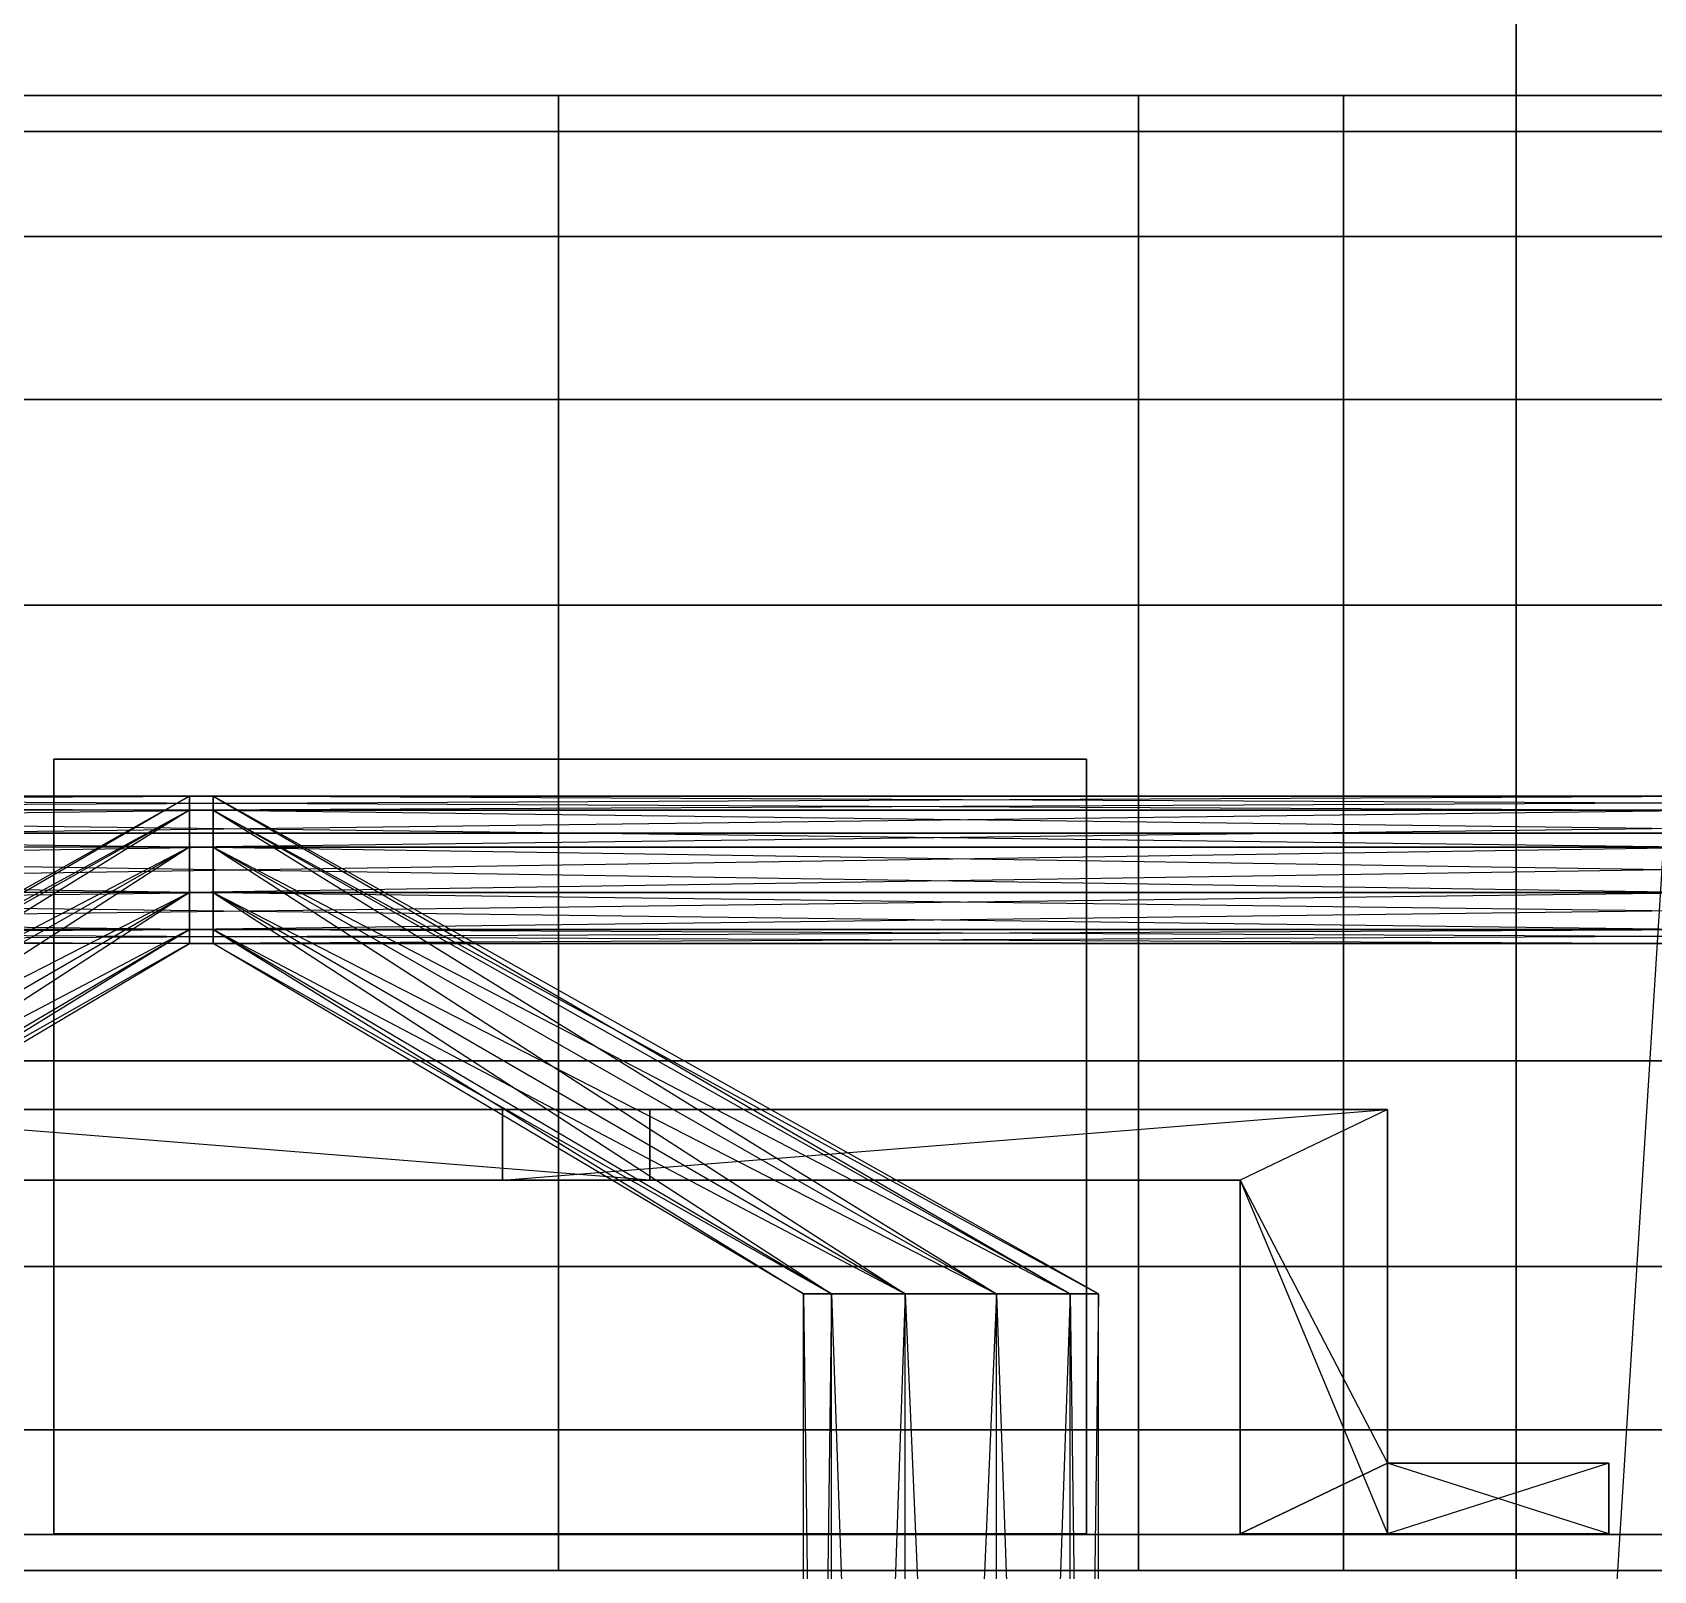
# Model space of a CAD drawing. Extents: x 0 to 4960, y -79 to 258.
# Drawn here: x 3891 to 3977.5, y 19.7 to 101.8 of the extents above; entities that cross this region are included whole.
import ezdxf

# ---------------------------------------------------------------- set-up
doc = ezdxf.new("R2010")
doc.units = 0
doc.layers.add('UB3D', color=1, linetype='CONTINUOUS')

msp = doc.modelspace()

# ---------------------------------------------------------------- linework, layer by layer
at = {"layer": 'UB3D', "color": 254}
for points in [[(3989.84252, -66.272953, -1530.15748), (3970.15748, -66.272953, -1530.15748), (3989.84252, 245.406811, -1530.15748)], [(3970.15748, -66.272953, -1530.15748), (3989.84252, 245.406811, -1530.15748), (3970.15748, 245.406811, -1530.15748)], [(3970.15748, -66.272953, -1549.84252), (3989.84252, -66.272953, -1549.84252), (3970.15748, 245.406811, -1549.84252)], [(3989.84252, -66.272953, -1549.84252), (3970.15748, 245.406811, -1549.84252), (3989.84252, 245.406811, -1549.84252)], [(3970.15748, -66.272953, -1530.15748), (3970.15748, -66.272953, -1549.84252), (3970.15748, 245.406811, -1530.15748)], [(3970.15748, -66.272953, -1549.84252), (3970.15748, 245.406811, -1530.15748), (3970.15748, 245.406811, -1549.84252)], [(3900.629921, 60.275591, -3564.629921), (3743.149606, 60.275591, -3564.629921), (3900.629921, 61.027598, -3560)], [(3743.149606, 60.275591, -3564.629921), (3900.629921, 61.027598, -3560), (3743.149606, 61.027598, -3560)], [(3900.629921, 61.027598, -3560), (3743.149606, 61.027598, -3560), (3900.629921, 60.275591, -3555.370079)], [(3743.149606, 61.027598, -3560), (3900.629921, 60.275591, -3555.370079), (3743.149606, 60.275591, -3555.370079)], [(3980.629921, 60.275591, -1864.629921), (3823.149606, 60.275591, -1864.629921), (3980.629921, 61.027598, -1860)], [(3823.149606, 60.275591, -1864.629921), (3980.629921, 61.027598, -1860), (3823.149606, 61.027598, -1860)], [(3980.629921, 61.027598, -1860), (3823.149606, 61.027598, -1860), (3980.629921, 60.275591, -1855.370079)], [(3823.149606, 61.027598, -1860), (3980.629921, 60.275591, -1855.370079), (3823.149606, 60.275591, -1855.370079)], [(3899.370079, 60.275591, -3315.370079), (3852.125984, 34.452008, -3320), (3899.370079, 61.027598, -3320)], [(3852.125984, 34.452008, -3320), (3899.370079, 61.027598, -3320), (3853.629921, 34.452008, -3324.629921)], [(3899.370079, 61.027598, -3320), (3853.629921, 34.452008, -3324.629921), (3899.370079, 60.275591, -3324.629921)], [(3899.370079, 60.275591, -3315.370079), (4056.850394, 60.275591, -3315.370079), (3899.370079, 61.027598, -3320)], [(4056.850394, 60.275591, -3315.370079), (3899.370079, 61.027598, -3320), (4056.850394, 61.027598, -3320)], [(3899.370079, 61.027598, -3320), (4056.850394, 61.027598, -3320), (3899.370079, 60.275591, -3324.629921)], [(4056.850394, 61.027598, -3320), (3899.370079, 60.275591, -3324.629921), (4056.850394, 60.275591, -3324.629921)], [(3900.629921, 60.275591, -3564.629921), (3947.874016, 34.452008, -3560), (3900.629921, 61.027598, -3560)], [(3947.874016, 34.452008, -3560), (3900.629921, 61.027598, -3560), (3946.370079, 34.452008, -3555.370079)], [(3900.629921, 61.027598, -3560), (3946.370079, 34.452008, -3555.370079), (3900.629921, 60.275591, -3555.370079)], [(3900.629921, 58.307047, -3567.488189), (3743.149606, 58.307047, -3567.488189), (3900.629921, 60.275591, -3564.629921)], [(3743.149606, 58.307047, -3567.488189), (3900.629921, 60.275591, -3564.629921), (3743.149606, 60.275591, -3564.629921)], [(3900.629921, 60.275591, -3555.370079), (3743.149606, 60.275591, -3555.370079), (3900.629921, 58.307047, -3552.511811)], [(3743.149606, 60.275591, -3555.370079), (3900.629921, 58.307047, -3552.511811), (3743.149606, 58.307047, -3552.511811)], [(3980.629921, 58.307047, -1867.488189), (3823.149606, 58.307047, -1867.488189), (3980.629921, 60.275591, -1864.629921)], [(3823.149606, 58.307047, -1867.488189), (3980.629921, 60.275591, -1864.629921), (3823.149606, 60.275591, -1864.629921)], [(3980.629921, 60.275591, -1855.370079), (3823.149606, 60.275591, -1855.370079), (3980.629921, 58.307047, -1852.511811)], [(3823.149606, 60.275591, -1855.370079), (3980.629921, 58.307047, -1852.511811), (3823.149606, 58.307047, -1852.511811)], [(3853.629921, 34.452008, -3315.370079), (3899.370079, 60.275591, -3315.370079), (3852.125984, 34.452008, -3320)], [(3899.370079, 58.307047, -3312.511811), (3853.629921, 34.452008, -3315.370079), (3899.370079, 60.275591, -3315.370079)], [(3853.629921, 34.452008, -3324.629921), (3899.370079, 60.275591, -3324.629921), (3857.566929, 34.452008, -3327.488189)], [(3899.370079, 60.275591, -3324.629921), (3857.566929, 34.452008, -3327.488189), (3899.370079, 58.307047, -3327.488189)], [(3899.370079, 58.307047, -3312.511811), (4056.850394, 58.307047, -3312.511811), (3899.370079, 60.275591, -3315.370079)], [(4056.850394, 58.307047, -3312.511811), (3899.370079, 60.275591, -3315.370079), (4056.850394, 60.275591, -3315.370079)], [(3899.370079, 60.275591, -3324.629921), (4056.850394, 60.275591, -3324.629921), (3899.370079, 58.307047, -3327.488189)], [(4056.850394, 60.275591, -3324.629921), (3899.370079, 58.307047, -3327.488189), (4056.850394, 58.307047, -3327.488189)], [(3900.629921, 58.307047, -3567.488189), (3946.370079, 34.452008, -3564.629921), (3900.629921, 60.275591, -3564.629921)], [(3946.370079, 34.452008, -3564.629921), (3900.629921, 60.275591, -3564.629921), (3947.874016, 34.452008, -3560)], [(3946.370079, 34.452008, -3555.370079), (3900.629921, 60.275591, -3555.370079), (3942.433071, 34.452008, -3552.511811)], [(3900.629921, 60.275591, -3555.370079), (3942.433071, 34.452008, -3552.511811), (3900.629921, 58.307047, -3552.511811)], [(3900.629921, 55.873898, -3567.488189), (3743.149606, 55.873898, -3567.488189), (3900.629921, 58.307047, -3567.488189)], [(3743.149606, 55.873898, -3567.488189), (3900.629921, 58.307047, -3567.488189), (3743.149606, 58.307047, -3567.488189)], [(3900.629921, 58.307047, -3552.511811), (3743.149606, 58.307047, -3552.511811), (3900.629921, 55.873898, -3552.511811)], [(3743.149606, 58.307047, -3552.511811), (3900.629921, 55.873898, -3552.511811), (3743.149606, 55.873898, -3552.511811)], [(3980.629921, 55.873898, -1867.488189), (3823.149606, 55.873898, -1867.488189), (3980.629921, 58.307047, -1867.488189)], [(3823.149606, 55.873898, -1867.488189), (3980.629921, 58.307047, -1867.488189), (3823.149606, 58.307047, -1867.488189)], [(3980.629921, 58.307047, -1852.511811), (3823.149606, 58.307047, -1852.511811), (3980.629921, 55.873898, -1852.511811)], [(3823.149606, 58.307047, -1852.511811), (3980.629921, 55.873898, -1852.511811), (3823.149606, 55.873898, -1852.511811)], [(3857.566929, 34.452008, -3312.511811), (3899.370079, 58.307047, -3312.511811), (3853.629921, 34.452008, -3315.370079)], [(3899.370079, 55.873898, -3312.511811), (3857.566929, 34.452008, -3312.511811), (3899.370079, 58.307047, -3312.511811)], [(3857.566929, 34.452008, -3327.488189), (3899.370079, 58.307047, -3327.488189), (3862.433071, 34.452008, -3327.488189)], [(3899.370079, 58.307047, -3327.488189), (3862.433071, 34.452008, -3327.488189), (3899.370079, 55.873898, -3327.488189)], [(3899.370079, 55.873898, -3312.511811), (4056.850394, 55.873898, -3312.511811), (3899.370079, 58.307047, -3312.511811)], [(4056.850394, 55.873898, -3312.511811), (3899.370079, 58.307047, -3312.511811), (4056.850394, 58.307047, -3312.511811)], [(3899.370079, 58.307047, -3327.488189), (4056.850394, 58.307047, -3327.488189), (3899.370079, 55.873898, -3327.488189)], [(4056.850394, 58.307047, -3327.488189), (3899.370079, 55.873898, -3327.488189), (4056.850394, 55.873898, -3327.488189)], [(3900.629921, 55.873898, -3567.488189), (3942.433071, 34.452008, -3567.488189), (3900.629921, 58.307047, -3567.488189)], [(3942.433071, 34.452008, -3567.488189), (3900.629921, 58.307047, -3567.488189), (3946.370079, 34.452008, -3564.629921)], [(3942.433071, 34.452008, -3552.511811), (3900.629921, 58.307047, -3552.511811), (3937.566929, 34.452008, -3552.511811)], [(3900.629921, 58.307047, -3552.511811), (3937.566929, 34.452008, -3552.511811), (3900.629921, 55.873898, -3552.511811)], [(3900.629921, 53.905315, -3564.629921), (3743.149606, 53.905315, -3564.629921), (3900.629921, 55.873898, -3567.488189)], [(3743.149606, 53.905315, -3564.629921), (3900.629921, 55.873898, -3567.488189), (3743.149606, 55.873898, -3567.488189)], [(3900.629921, 55.873898, -3552.511811), (3743.149606, 55.873898, -3552.511811), (3900.629921, 53.905315, -3555.370079)], [(3743.149606, 55.873898, -3552.511811), (3900.629921, 53.905315, -3555.370079), (3743.149606, 53.905315, -3555.370079)], [(3980.629921, 53.905315, -1864.629921), (3823.149606, 53.905315, -1864.629921), (3980.629921, 55.873898, -1867.488189)], [(3823.149606, 53.905315, -1864.629921), (3980.629921, 55.873898, -1867.488189), (3823.149606, 55.873898, -1867.488189)], [(3980.629921, 55.873898, -1852.511811), (3823.149606, 55.873898, -1852.511811), (3980.629921, 53.905315, -1855.370079)], [(3823.149606, 55.873898, -1852.511811), (3980.629921, 53.905315, -1855.370079), (3823.149606, 53.905315, -1855.370079)], [(3862.433071, 34.452008, -3312.511811), (3899.370079, 55.873898, -3312.511811), (3857.566929, 34.452008, -3312.511811)], [(3899.370079, 53.905315, -3315.370079), (3862.433071, 34.452008, -3312.511811), (3899.370079, 55.873898, -3312.511811)], [(3862.433071, 34.452008, -3327.488189), (3899.370079, 55.873898, -3327.488189), (3866.370079, 34.452008, -3324.629921)], [(3899.370079, 55.873898, -3327.488189), (3866.370079, 34.452008, -3324.629921), (3899.370079, 53.905315, -3324.629921)], [(3899.370079, 53.905315, -3315.370079), (4056.850394, 53.905315, -3315.370079), (3899.370079, 55.873898, -3312.511811)], [(4056.850394, 53.905315, -3315.370079), (3899.370079, 55.873898, -3312.511811), (4056.850394, 55.873898, -3312.511811)], [(3899.370079, 55.873898, -3327.488189), (4056.850394, 55.873898, -3327.488189), (3899.370079, 53.905315, -3324.629921)], [(4056.850394, 55.873898, -3327.488189), (3899.370079, 53.905315, -3324.629921), (4056.850394, 53.905315, -3324.629921)], [(3900.629921, 53.905315, -3564.629921), (3937.566929, 34.452008, -3567.488189), (3900.629921, 55.873898, -3567.488189)], [(3937.566929, 34.452008, -3567.488189), (3900.629921, 55.873898, -3567.488189), (3942.433071, 34.452008, -3567.488189)], [(3937.566929, 34.452008, -3552.511811), (3900.629921, 55.873898, -3552.511811), (3933.629921, 34.452008, -3555.370079)], [(3900.629921, 55.873898, -3552.511811), (3933.629921, 34.452008, -3555.370079), (3900.629921, 53.905315, -3555.370079)], [(3900.629921, 53.153346, -3560), (3743.149606, 53.153346, -3560), (3900.629921, 53.905315, -3564.629921)], [(3743.149606, 53.153346, -3560), (3900.629921, 53.905315, -3564.629921), (3743.149606, 53.905315, -3564.629921)], [(3900.629921, 53.905315, -3555.370079), (3743.149606, 53.905315, -3555.370079), (3900.629921, 53.153346, -3560)], [(3743.149606, 53.905315, -3555.370079), (3900.629921, 53.153346, -3560), (3743.149606, 53.153346, -3560)], [(3980.629921, 53.153346, -1860), (3823.149606, 53.153346, -1860), (3980.629921, 53.905315, -1864.629921)], [(3823.149606, 53.153346, -1860), (3980.629921, 53.905315, -1864.629921), (3823.149606, 53.905315, -1864.629921)], [(3980.629921, 53.905315, -1855.370079), (3823.149606, 53.905315, -1855.370079), (3980.629921, 53.153346, -1860)], [(3823.149606, 53.905315, -1855.370079), (3980.629921, 53.153346, -1860), (3823.149606, 53.153346, -1860)], [(3866.370079, 34.452008, -3320), (3899.370079, 53.905315, -3315.370079), (3862.433071, 34.452008, -3312.511811)], [(3899.370079, 53.153346, -3320), (3866.370079, 34.452008, -3320), (3899.370079, 53.905315, -3315.370079)], [(3866.370079, 34.452008, -3324.629921), (3899.370079, 53.905315, -3324.629921), (3867.874016, 34.452008, -3320)], [(3899.370079, 53.905315, -3324.629921), (3867.874016, 34.452008, -3320), (3899.370079, 53.153346, -3320)], [(3899.370079, 53.153346, -3320), (4056.850394, 53.153346, -3320), (3899.370079, 53.905315, -3315.370079)], [(4056.850394, 53.153346, -3320), (3899.370079, 53.905315, -3315.370079), (4056.850394, 53.905315, -3315.370079)], [(3899.370079, 53.905315, -3324.629921), (4056.850394, 53.905315, -3324.629921), (3899.370079, 53.153346, -3320)], [(4056.850394, 53.905315, -3324.629921), (3899.370079, 53.153346, -3320), (4056.850394, 53.153346, -3320)], [(3900.629921, 53.153346, -3560), (3933.629921, 34.452008, -3560), (3900.629921, 53.905315, -3564.629921)], [(3933.629921, 34.452008, -3560), (3900.629921, 53.905315, -3564.629921), (3937.566929, 34.452008, -3567.488189)], [(3933.629921, 34.452008, -3555.370079), (3900.629921, 53.905315, -3555.370079), (3932.125984, 34.452008, -3560)], [(3900.629921, 53.905315, -3555.370079), (3932.125984, 34.452008, -3560), (3900.629921, 53.153346, -3560)], [(3867.874016, 34.452008, -3320), (3899.370079, 53.153346, -3320), (3866.370079, 34.452008, -3320)], [(3932.125984, 34.452008, -3560), (3900.629921, 53.153346, -3560), (3933.629921, 34.452008, -3560)], [(3923.937008, 44.291339, -2693.700827), (3923.937008, 44.291339, -2711.496024), (3876.692913, 44.291339, -2693.700827)], [(3923.937008, 44.291339, -2711.496024), (3876.692913, 44.291339, -2693.700827), (3876.692913, 44.291339, -2711.496024)], [(3876.692913, 44.291339, -2693.700827), (3884.566929, 40.518346, -2693.700827), (3923.937008, 40.518346, -2693.700827)], [(3884.566929, 40.518346, -2693.700827), (3923.937008, 40.518346, -2693.700827), (3876.692913, 44.291339, -2693.700827)], [(3923.937008, 40.518346, -2693.700827), (3876.692913, 44.291339, -2693.700827), (3923.937008, 44.291339, -2693.700827)], [(3876.692913, 44.291339, -2693.700827), (3923.937008, 44.291339, -2693.700827), (3923.937008, 40.518346, -2693.700827)], [(3876.692913, 44.291339, -2711.496024), (3884.566929, 40.518346, -2711.496024), (3923.937008, 40.518346, -2711.496024)], [(3884.566929, 40.518346, -2711.496024), (3923.937008, 40.518346, -2711.496024), (3876.692913, 44.291339, -2711.496024)], [(3923.937008, 40.518346, -2711.496024), (3876.692913, 44.291339, -2711.496024), (3923.937008, 44.291339, -2711.496024)], [(3876.692913, 44.291339, -2711.496024), (3923.937008, 44.291339, -2711.496024), (3923.937008, 40.518346, -2711.496024)], [(3923.937008, 44.291339, -2768.503976), (3923.937008, 44.291339, -2786.299173), (3876.692913, 44.291339, -2768.503976)], [(3923.937008, 44.291339, -2786.299173), (3876.692913, 44.291339, -2768.503976), (3876.692913, 44.291339, -2786.299173)], [(3876.692913, 44.291339, -2768.503976), (3884.566929, 40.518346, -2768.503976), (3923.937008, 40.518346, -2768.503976)], [(3884.566929, 40.518346, -2768.503976), (3923.937008, 40.518346, -2768.503976), (3876.692913, 44.291339, -2768.503976)], [(3923.937008, 40.518346, -2768.503976), (3876.692913, 44.291339, -2768.503976), (3923.937008, 44.291339, -2768.503976)], [(3876.692913, 44.291339, -2768.503976), (3923.937008, 44.291339, -2768.503976), (3923.937008, 40.518346, -2768.503976)], [(3876.692913, 44.291339, -2786.299173), (3884.566929, 40.518346, -2786.299173), (3923.937008, 40.518346, -2786.299173)], [(3884.566929, 40.518346, -2786.299173), (3923.937008, 40.518346, -2786.299173), (3876.692913, 44.291339, -2786.299173)], [(3923.937008, 40.518346, -2786.299173), (3876.692913, 44.291339, -2786.299173), (3923.937008, 44.291339, -2786.299173)], [(3876.692913, 44.291339, -2786.299173), (3923.937008, 44.291339, -2786.299173), (3923.937008, 40.518346, -2786.299173)], [(3923.937008, 44.291339, -933.700827), (3923.937008, 44.291339, -951.496024), (3876.692913, 44.291339, -933.700827)], [(3923.937008, 44.291339, -951.496024), (3876.692913, 44.291339, -933.700827), (3876.692913, 44.291339, -951.496024)], [(3876.692913, 44.291339, -933.700827), (3884.566929, 40.518346, -933.700827), (3923.937008, 40.518346, -933.700827)], [(3884.566929, 40.518346, -933.700827), (3923.937008, 40.518346, -933.700827), (3876.692913, 44.291339, -933.700827)], [(3923.937008, 40.518346, -933.700827), (3876.692913, 44.291339, -933.700827), (3923.937008, 44.291339, -933.700827)], [(3876.692913, 44.291339, -933.700827), (3923.937008, 44.291339, -933.700827), (3923.937008, 40.518346, -933.700827)], [(3876.692913, 44.291339, -951.496024), (3884.566929, 40.518346, -951.496024), (3923.937008, 40.518346, -951.496024)], [(3884.566929, 40.518346, -951.496024), (3923.937008, 40.518346, -951.496024), (3876.692913, 44.291339, -951.496024)], [(3923.937008, 40.518346, -951.496024), (3876.692913, 44.291339, -951.496024), (3923.937008, 44.291339, -951.496024)], [(3876.692913, 44.291339, -951.496024), (3923.937008, 44.291339, -951.496024), (3923.937008, 40.518346, -951.496024)], [(3923.937008, 44.291339, -1008.503976), (3923.937008, 44.291339, -1026.299173), (3876.692913, 44.291339, -1008.503976)], [(3923.937008, 44.291339, -1026.299173), (3876.692913, 44.291339, -1008.503976), (3876.692913, 44.291339, -1026.299173)], [(3876.692913, 44.291339, -1008.503976), (3884.566929, 40.518346, -1008.503976), (3923.937008, 40.518346, -1008.503976)], [(3884.566929, 40.518346, -1008.503976), (3923.937008, 40.518346, -1008.503976), (3876.692913, 44.291339, -1008.503976)], [(3923.937008, 40.518346, -1008.503976), (3876.692913, 44.291339, -1008.503976), (3923.937008, 44.291339, -1008.503976)], [(3876.692913, 44.291339, -1008.503976), (3923.937008, 44.291339, -1008.503976), (3923.937008, 40.518346, -1008.503976)], [(3876.692913, 44.291339, -1026.299173), (3884.566929, 40.518346, -1026.299173), (3923.937008, 40.518346, -1026.299173)], [(3884.566929, 40.518346, -1026.299173), (3923.937008, 40.518346, -1026.299173), (3876.692913, 44.291339, -1026.299173)], [(3923.937008, 40.518346, -1026.299173), (3876.692913, 44.291339, -1026.299173), (3923.937008, 44.291339, -1026.299173)], [(3876.692913, 44.291339, -1026.299173), (3923.937008, 44.291339, -1026.299173), (3923.937008, 40.518346, -1026.299173)], [(3916.062992, 40.518346, -2748.897598), (3916.062992, 40.518346, -2731.102402), (3916.062992, 44.291339, -2748.897598)], [(3916.062992, 40.518346, -2731.102402), (3916.062992, 44.291339, -2748.897598), (3916.062992, 44.291339, -2731.102402)], [(3916.062992, 44.291339, -2748.897598), (3916.062992, 44.291339, -2731.102402), (3963.307087, 44.291339, -2748.897598)], [(3916.062992, 44.291339, -2731.102402), (3963.307087, 44.291339, -2748.897598), (3963.307087, 44.291339, -2731.102402)], [(3963.307087, 44.291339, -2748.897598), (3955.433071, 40.518346, -2748.897598), (3916.062992, 40.518346, -2748.897598)], [(3955.433071, 40.518346, -2748.897598), (3916.062992, 40.518346, -2748.897598), (3963.307087, 44.291339, -2748.897598)], [(3916.062992, 40.518346, -2748.897598), (3963.307087, 44.291339, -2748.897598), (3916.062992, 44.291339, -2748.897598)], [(3963.307087, 44.291339, -2748.897598), (3916.062992, 44.291339, -2748.897598), (3916.062992, 40.518346, -2748.897598)], [(3963.307087, 44.291339, -2731.102402), (3955.433071, 40.518346, -2731.102402), (3916.062992, 40.518346, -2731.102402)], [(3955.433071, 40.518346, -2731.102402), (3916.062992, 40.518346, -2731.102402), (3963.307087, 44.291339, -2731.102402)], [(3916.062992, 40.518346, -2731.102402), (3963.307087, 44.291339, -2731.102402), (3916.062992, 44.291339, -2731.102402)], [(3963.307087, 44.291339, -2731.102402), (3916.062992, 44.291339, -2731.102402), (3916.062992, 40.518346, -2731.102402)], [(3916.062992, 40.518346, -988.897598), (3916.062992, 40.518346, -971.102402), (3916.062992, 44.291339, -988.897598)], [(3916.062992, 40.518346, -971.102402), (3916.062992, 44.291339, -988.897598), (3916.062992, 44.291339, -971.102402)], [(3916.062992, 44.291339, -988.897598), (3916.062992, 44.291339, -971.102402), (3963.307087, 44.291339, -988.897598)], [(3916.062992, 44.291339, -971.102402), (3963.307087, 44.291339, -988.897598), (3963.307087, 44.291339, -971.102402)], [(3963.307087, 44.291339, -988.897598), (3955.433071, 40.518346, -988.897598), (3916.062992, 40.518346, -988.897598)], [(3955.433071, 40.518346, -988.897598), (3916.062992, 40.518346, -988.897598), (3963.307087, 44.291339, -988.897598)], [(3916.062992, 40.518346, -988.897598), (3963.307087, 44.291339, -988.897598), (3916.062992, 44.291339, -988.897598)], [(3963.307087, 44.291339, -988.897598), (3916.062992, 44.291339, -988.897598), (3916.062992, 40.518346, -988.897598)], [(3963.307087, 44.291339, -971.102402), (3955.433071, 40.518346, -971.102402), (3916.062992, 40.518346, -971.102402)], [(3955.433071, 40.518346, -971.102402), (3916.062992, 40.518346, -971.102402), (3963.307087, 44.291339, -971.102402)], [(3916.062992, 40.518346, -971.102402), (3963.307087, 44.291339, -971.102402), (3916.062992, 44.291339, -971.102402)], [(3963.307087, 44.291339, -971.102402), (3916.062992, 44.291339, -971.102402), (3916.062992, 40.518346, -971.102402)], [(3923.937008, 40.518346, -2693.700827), (3923.937008, 40.518346, -2711.496024), (3923.937008, 44.291339, -2693.700827)], [(3923.937008, 40.518346, -2711.496024), (3923.937008, 44.291339, -2693.700827), (3923.937008, 44.291339, -2711.496024)], [(3923.937008, 40.518346, -2768.503976), (3923.937008, 40.518346, -2786.299173), (3923.937008, 44.291339, -2768.503976)], [(3923.937008, 40.518346, -2786.299173), (3923.937008, 44.291339, -2768.503976), (3923.937008, 44.291339, -2786.299173)], [(3923.937008, 40.518346, -933.700827), (3923.937008, 40.518346, -951.496024), (3923.937008, 44.291339, -933.700827)], [(3923.937008, 40.518346, -951.496024), (3923.937008, 44.291339, -933.700827), (3923.937008, 44.291339, -951.496024)], [(3923.937008, 40.518346, -1008.503976), (3923.937008, 40.518346, -1026.299173), (3923.937008, 44.291339, -1008.503976)], [(3923.937008, 40.518346, -1026.299173), (3923.937008, 44.291339, -1008.503976), (3923.937008, 44.291339, -1026.299173)], [(3955.433071, 40.518346, -2748.897598), (3963.307087, 25.426496, -2748.897598), (3963.307087, 44.291339, -2748.897598)], [(3963.307087, 25.426496, -2748.897598), (3963.307087, 44.291339, -2748.897598), (3955.433071, 40.518346, -2748.897598)], [(3955.433071, 40.518346, -2731.102402), (3963.307087, 25.426496, -2731.102402), (3963.307087, 44.291339, -2731.102402)], [(3963.307087, 25.426496, -2731.102402), (3963.307087, 44.291339, -2731.102402), (3955.433071, 40.518346, -2731.102402)], [(3955.433071, 40.518346, -988.897598), (3963.307087, 25.426496, -988.897598), (3963.307087, 44.291339, -988.897598)], [(3963.307087, 25.426496, -988.897598), (3963.307087, 44.291339, -988.897598), (3955.433071, 40.518346, -988.897598)], [(3955.433071, 40.518346, -971.102402), (3963.307087, 25.426496, -971.102402), (3963.307087, 44.291339, -971.102402)], [(3963.307087, 25.426496, -971.102402), (3963.307087, 44.291339, -971.102402), (3955.433071, 40.518346, -971.102402)], [(3963.307087, 44.291339, -2748.897598), (3963.307087, 44.291339, -2731.102402), (3963.307087, 25.426496, -2748.897598)], [(3963.307087, 44.291339, -2731.102402), (3963.307087, 25.426496, -2748.897598), (3963.307087, 25.426496, -2731.102402)], [(3963.307087, 44.291339, -988.897598), (3963.307087, 44.291339, -971.102402), (3963.307087, 25.426496, -988.897598)], [(3963.307087, 44.291339, -971.102402), (3963.307087, 25.426496, -988.897598), (3963.307087, 25.426496, -971.102402)], [(3884.566929, 40.518346, -2693.700827), (3884.566929, 40.518346, -2711.496024), (3923.937008, 40.518346, -2693.700827)], [(3884.566929, 40.518346, -2711.496024), (3923.937008, 40.518346, -2693.700827), (3923.937008, 40.518346, -2711.496024)], [(3884.566929, 40.518346, -2768.503976), (3884.566929, 40.518346, -2786.299173), (3923.937008, 40.518346, -2768.503976)], [(3884.566929, 40.518346, -2786.299173), (3923.937008, 40.518346, -2768.503976), (3923.937008, 40.518346, -2786.299173)], [(3884.566929, 40.518346, -933.700827), (3884.566929, 40.518346, -951.496024), (3923.937008, 40.518346, -933.700827)], [(3884.566929, 40.518346, -951.496024), (3923.937008, 40.518346, -933.700827), (3923.937008, 40.518346, -951.496024)], [(3884.566929, 40.518346, -1008.503976), (3884.566929, 40.518346, -1026.299173), (3923.937008, 40.518346, -1008.503976)], [(3884.566929, 40.518346, -1026.299173), (3923.937008, 40.518346, -1008.503976), (3923.937008, 40.518346, -1026.299173)], [(3955.433071, 40.518346, -2748.897598), (3955.433071, 40.518346, -2731.102402), (3916.062992, 40.518346, -2748.897598)], [(3955.433071, 40.518346, -2731.102402), (3916.062992, 40.518346, -2748.897598), (3916.062992, 40.518346, -2731.102402)], [(3955.433071, 40.518346, -988.897598), (3955.433071, 40.518346, -971.102402), (3916.062992, 40.518346, -988.897598)], [(3955.433071, 40.518346, -971.102402), (3916.062992, 40.518346, -988.897598), (3916.062992, 40.518346, -971.102402)], [(3955.433071, 21.653543, -2748.897598), (3955.433071, 21.653543, -2731.102402), (3955.433071, 40.518346, -2748.897598)], [(3955.433071, 21.653543, -2731.102402), (3955.433071, 40.518346, -2748.897598), (3955.433071, 40.518346, -2731.102402)], [(3963.307087, 21.653543, -2748.897598), (3955.433071, 21.653543, -2748.897598), (3955.433071, 40.518346, -2748.897598)], [(3955.433071, 21.653543, -2748.897598), (3955.433071, 40.518346, -2748.897598), (3963.307087, 25.426496, -2748.897598)], [(3963.307087, 25.426496, -2731.102402), (3955.433071, 21.653543, -2731.102402), (3955.433071, 40.518346, -2731.102402)], [(3955.433071, 21.653543, -2731.102402), (3955.433071, 40.518346, -2731.102402), (3963.307087, 25.426496, -2731.102402)], [(3955.433071, 21.653543, -988.897598), (3955.433071, 21.653543, -971.102402), (3955.433071, 40.518346, -988.897598)], [(3955.433071, 21.653543, -971.102402), (3955.433071, 40.518346, -988.897598), (3955.433071, 40.518346, -971.102402)], [(3963.307087, 21.653543, -988.897598), (3955.433071, 21.653543, -988.897598), (3955.433071, 40.518346, -988.897598)], [(3955.433071, 21.653543, -988.897598), (3955.433071, 40.518346, -988.897598), (3963.307087, 25.426496, -988.897598)], [(3963.307087, 25.426496, -971.102402), (3955.433071, 21.653543, -971.102402), (3955.433071, 40.518346, -971.102402)], [(3955.433071, 21.653543, -971.102402), (3955.433071, 40.518346, -971.102402), (3963.307087, 25.426496, -971.102402)], [(3932.125984, -78.740157, -3560), (3932.125984, 34.452008, -3560), (3933.629921, -78.740157, -3564.629921)], [(3932.125984, 34.452008, -3560), (3933.629921, -78.740157, -3564.629921), (3933.629921, 34.452008, -3560)], [(3933.629921, -78.740157, -3555.370079), (3933.629921, 34.452008, -3555.370079), (3932.125984, -78.740157, -3560)], [(3933.629921, 34.452008, -3555.370079), (3932.125984, -78.740157, -3560), (3932.125984, 34.452008, -3560)], [(3933.629921, -78.740157, -3564.629921), (3933.629921, 34.452008, -3560), (3937.566929, -78.740157, -3567.488189)], [(3933.629921, 34.452008, -3560), (3937.566929, -78.740157, -3567.488189), (3937.566929, 34.452008, -3567.488189)], [(3937.566929, -78.740157, -3552.511811), (3937.566929, 34.452008, -3552.511811), (3933.629921, -78.740157, -3555.370079)], [(3937.566929, 34.452008, -3552.511811), (3933.629921, -78.740157, -3555.370079), (3933.629921, 34.452008, -3555.370079)], [(3937.566929, -78.740157, -3567.488189), (3937.566929, 34.452008, -3567.488189), (3942.433071, -78.740157, -3567.488189)], [(3937.566929, 34.452008, -3567.488189), (3942.433071, -78.740157, -3567.488189), (3942.433071, 34.452008, -3567.488189)], [(3942.433071, -78.740157, -3552.511811), (3942.433071, 34.452008, -3552.511811), (3937.566929, -78.740157, -3552.511811)], [(3942.433071, 34.452008, -3552.511811), (3937.566929, -78.740157, -3552.511811), (3937.566929, 34.452008, -3552.511811)], [(3942.433071, -78.740157, -3567.488189), (3942.433071, 34.452008, -3567.488189), (3946.370079, -78.740157, -3564.629921)], [(3942.433071, 34.452008, -3567.488189), (3946.370079, -78.740157, -3564.629921), (3946.370079, 34.452008, -3564.629921)], [(3946.370079, -78.740157, -3555.370079), (3946.370079, 34.452008, -3555.370079), (3942.433071, -78.740157, -3552.511811)], [(3946.370079, 34.452008, -3555.370079), (3942.433071, -78.740157, -3552.511811), (3942.433071, 34.452008, -3552.511811)], [(3946.370079, -78.740157, -3564.629921), (3946.370079, 34.452008, -3564.629921), (3947.874016, -78.740157, -3560)], [(3946.370079, 34.452008, -3564.629921), (3947.874016, -78.740157, -3560), (3947.874016, 34.452008, -3560)], [(3947.874016, -78.740157, -3560), (3947.874016, 34.452008, -3560), (3946.370079, -78.740157, -3555.370079)], [(3947.874016, 34.452008, -3560), (3946.370079, -78.740157, -3555.370079), (3946.370079, 34.452008, -3555.370079)], [(3963.307087, 25.426496, -2748.897598), (3963.307087, 21.653543, -2748.897598), (3955.433071, 21.653543, -2748.897598)], [(3963.307087, 21.653543, -2731.102402), (3963.307087, 25.426496, -2731.102402), (3955.433071, 21.653543, -2731.102402)], [(3963.307087, 25.426496, -988.897598), (3963.307087, 21.653543, -988.897598), (3955.433071, 21.653543, -988.897598)], [(3963.307087, 21.653543, -971.102402), (3963.307087, 25.426496, -971.102402), (3955.433071, 21.653543, -971.102402)], [(3963.307087, 25.426496, -2748.897598), (3963.307087, 25.426496, -2731.102402), (3975.11811, 25.426496, -2748.897598)], [(3963.307087, 25.426496, -2731.102402), (3975.11811, 25.426496, -2748.897598), (3975.11811, 25.426496, -2731.102402)], [(3975.11811, 25.426496, -2748.897598), (3975.11811, 21.653543, -2748.897598), (3963.307087, 25.426496, -2748.897598)], [(3975.11811, 21.653543, -2748.897598), (3963.307087, 25.426496, -2748.897598), (3963.307087, 21.653543, -2748.897598)], [(3975.11811, 21.653543, -2731.102402), (3975.11811, 25.426496, -2731.102402), (3963.307087, 21.653543, -2731.102402)], [(3975.11811, 25.426496, -2731.102402), (3963.307087, 21.653543, -2731.102402), (3963.307087, 25.426496, -2731.102402)], [(3963.307087, 25.426496, -988.897598), (3963.307087, 25.426496, -971.102402), (3975.11811, 25.426496, -988.897598)], [(3963.307087, 25.426496, -971.102402), (3975.11811, 25.426496, -988.897598), (3975.11811, 25.426496, -971.102402)], [(3975.11811, 25.426496, -988.897598), (3975.11811, 21.653543, -988.897598), (3963.307087, 25.426496, -988.897598)], [(3975.11811, 21.653543, -988.897598), (3963.307087, 25.426496, -988.897598), (3963.307087, 21.653543, -988.897598)], [(3975.11811, 21.653543, -971.102402), (3975.11811, 25.426496, -971.102402), (3963.307087, 21.653543, -971.102402)], [(3975.11811, 25.426496, -971.102402), (3963.307087, 21.653543, -971.102402), (3963.307087, 25.426496, -971.102402)], [(3975.11811, 25.426496, -2748.897598), (3975.11811, 25.426496, -2731.102402), (3975.11811, 21.653543, -2748.897598)], [(3975.11811, 25.426496, -2731.102402), (3975.11811, 21.653543, -2748.897598), (3975.11811, 21.653543, -2731.102402)], [(3975.11811, 25.426496, -988.897598), (3975.11811, 25.426496, -971.102402), (3975.11811, 21.653543, -988.897598)], [(3975.11811, 25.426496, -971.102402), (3975.11811, 21.653543, -988.897598), (3975.11811, 21.653543, -971.102402)], [(3975.11811, 21.653543, -2748.897598), (3975.11811, 21.653543, -2731.102402), (3955.433071, 21.653543, -2748.897598)], [(3975.11811, 21.653543, -2731.102402), (3955.433071, 21.653543, -2748.897598), (3955.433071, 21.653543, -2731.102402)], [(3975.11811, 21.653543, -988.897598), (3975.11811, 21.653543, -971.102402), (3955.433071, 21.653543, -988.897598)], [(3975.11811, 21.653543, -971.102402), (3955.433071, 21.653543, -988.897598), (3955.433071, 21.653543, -971.102402)]]:
    msp.add_3dface(points, dxfattribs=at)
at = {"layer": 'UB3D', "color": 53}
for points in [[(3960.944882, 96.498268, -1872.166043), (3960.944882, 98.425177, -1860.00002), (3679.055118, 98.425177, -1860.00002), (3679.055118, 96.498268, -1872.166043)], [(3960.944882, 98.425177, -1860.00002), (3960.944882, 96.498268, -1847.833957), (3679.055118, 96.498268, -1847.833957), (3679.055118, 98.425177, -1860.00002)], [(4200.944882, 96.498268, -3332.166043), (4200.944882, 98.425177, -3320.00002), (3919.055118, 98.425177, -3320.00002), (3919.055118, 96.498268, -3332.166043)], [(4200.944882, 98.425177, -3320.00002), (4200.944882, 96.498268, -3307.833957), (3919.055118, 96.498268, -3307.833957), (3919.055118, 98.425177, -3320.00002)], [(3919.055118, 59.055118, -3320), (3919.055118, 96.498268, -3332.166043), (3919.055118, 98.425177, -3320.00002)], [(3919.055118, 59.055118, -3320), (3919.055118, 98.425177, -3320.00002), (3919.055118, 96.498268, -3307.833957)], [(3960.944882, 59.055118, -1860), (3960.944882, 96.498268, -1847.833957), (3960.944882, 98.425177, -1859.99998)], [(3960.944882, 59.055118, -1860), (3960.944882, 98.425177, -1859.99998), (3960.944882, 96.498268, -1872.166043)], [(3960.944882, 90.906161, -1883.141171), (3960.944882, 96.498268, -1872.166043), (3679.055118, 96.498268, -1872.166043), (3679.055118, 90.906161, -1883.141171)], [(3960.944882, 96.498268, -1847.833957), (3960.944882, 90.906161, -1836.858829), (3679.055118, 90.906161, -1836.858829), (3679.055118, 96.498268, -1847.833957)], [(4200.944882, 90.906161, -3343.141171), (4200.944882, 96.498268, -3332.166043), (3919.055118, 96.498268, -3332.166043), (3919.055118, 90.906161, -3343.141171)], [(4200.944882, 96.498268, -3307.833957), (4200.944882, 90.906161, -3296.858829), (3919.055118, 90.906161, -3296.858829), (3919.055118, 96.498268, -3307.833957)], [(3919.055118, 59.055118, -3320), (3919.055118, 90.906161, -3343.141171), (3919.055118, 96.498268, -3332.166043)], [(3919.055118, 59.055118, -3320), (3919.055118, 96.498268, -3307.833957), (3919.055118, 90.906161, -3296.858829)], [(3960.944882, 59.055118, -1860), (3960.944882, 90.906161, -1836.858829), (3960.944882, 96.498268, -1847.833957)], [(3960.944882, 59.055118, -1860), (3960.944882, 96.498268, -1872.166043), (3960.944882, 90.906161, -1883.141171)], [(3960.944882, 82.19625, -1891.851082), (3960.944882, 90.906161, -1883.141171), (3679.055118, 90.906161, -1883.141171), (3679.055118, 82.19625, -1891.851082)], [(3960.944882, 90.906161, -1836.858829), (3960.944882, 82.19625, -1828.148918), (3679.055118, 82.19625, -1828.148918), (3679.055118, 90.906161, -1836.858829)], [(4200.944882, 82.19625, -3351.851082), (4200.944882, 90.906161, -3343.141171), (3919.055118, 90.906161, -3343.141171), (3919.055118, 82.19625, -3351.851082)], [(4200.944882, 90.906161, -3296.858829), (4200.944882, 82.19625, -3288.148918), (3919.055118, 82.19625, -3288.148918), (3919.055118, 90.906161, -3296.858829)], [(3919.055118, 59.055118, -3320), (3919.055118, 82.19625, -3351.851082), (3919.055118, 90.906161, -3343.141171)], [(3919.055118, 59.055118, -3320), (3919.055118, 90.906161, -3296.858829), (3919.055118, 82.19625, -3288.148918)], [(3960.944882, 59.055118, -1860), (3960.944882, 82.19625, -1828.148918), (3960.944882, 90.906161, -1836.858829)], [(3960.944882, 59.055118, -1860), (3960.944882, 90.906161, -1883.141171), (3960.944882, 82.19625, -1891.851082)], [(3960.944882, 71.221122, -1897.44319), (3960.944882, 82.19625, -1891.851082), (3679.055118, 82.19625, -1891.851082), (3679.055118, 71.221122, -1897.44319)], [(3960.944882, 82.19625, -1828.148918), (3960.944882, 71.221122, -1822.55681), (3679.055118, 71.221122, -1822.55681), (3679.055118, 82.19625, -1828.148918)], [(4200.944882, 71.221122, -3357.44319), (4200.944882, 82.19625, -3351.851082), (3919.055118, 82.19625, -3351.851082), (3919.055118, 71.221122, -3357.44319)], [(4200.944882, 82.19625, -3288.148918), (4200.944882, 71.221122, -3282.55681), (3919.055118, 71.221122, -3282.55681), (3919.055118, 82.19625, -3288.148918)], [(3919.055118, 59.055118, -3320), (3919.055118, 71.221122, -3357.44319), (3919.055118, 82.19625, -3351.851082)], [(3919.055118, 59.055118, -3320), (3919.055118, 82.19625, -3288.148918), (3919.055118, 71.221122, -3282.55681)], [(3960.944882, 59.055118, -1860), (3960.944882, 71.221122, -1822.55681), (3960.944882, 82.19625, -1828.148918)], [(3960.944882, 59.055118, -1860), (3960.944882, 82.19625, -1891.851082), (3960.944882, 71.221122, -1897.44319)], [(3960.944882, 59.055098, -1899.370098), (3960.944882, 71.221122, -1897.44319), (3679.055118, 71.221122, -1897.44319), (3679.055118, 59.055098, -1899.370098)], [(3960.944882, 71.221122, -1822.55681), (3960.944882, 59.055098, -1820.629902), (3679.055118, 59.055098, -1820.629902), (3679.055118, 71.221122, -1822.55681)], [(4200.944882, 59.055098, -3359.370098), (4200.944882, 71.221122, -3357.44319), (3919.055118, 71.221122, -3357.44319), (3919.055118, 59.055098, -3359.370098)], [(4200.944882, 71.221122, -3282.55681), (4200.944882, 59.055098, -3280.629902), (3919.055118, 59.055098, -3280.629902), (3919.055118, 71.221122, -3282.55681)], [(3919.055118, 59.055118, -3320), (3919.055118, 59.055098, -3359.370098), (3919.055118, 71.221122, -3357.44319)], [(3919.055118, 59.055118, -3320), (3919.055118, 71.221122, -3282.55681), (3919.055118, 59.055098, -3280.629902)], [(3960.944882, 59.055118, -1860), (3960.944882, 59.055098, -1820.629902), (3960.944882, 71.221122, -1822.55681)], [(3960.944882, 59.055118, -1860), (3960.944882, 71.221122, -1897.44319), (3960.944882, 59.055098, -1899.370098)], [(3960.944882, 46.889114, -1897.44319), (3960.944882, 59.055098, -1899.370098), (3679.055118, 59.055098, -1899.370098), (3679.055118, 46.889114, -1897.44319)], [(3960.944882, 59.055098, -1820.629902), (3960.944882, 46.889114, -1822.55681), (3679.055118, 46.889114, -1822.55681), (3679.055118, 59.055098, -1820.629902)], [(3919.055118, 59.055118, -3320), (3919.055118, 19.685059, -3320.00002), (3919.055118, 21.611968, -3332.166043)], [(3919.055118, 59.055118, -3320), (3919.055118, 21.611968, -3332.166043), (3919.055118, 27.204075, -3343.141171)], [(3919.055118, 59.055118, -3320), (3919.055118, 27.204075, -3343.141171), (3919.055118, 35.913986, -3351.851082)], [(3919.055118, 59.055118, -3320), (3919.055118, 35.913986, -3351.851082), (3919.055118, 46.889114, -3357.44319)], [(3919.055118, 59.055118, -3320), (3919.055118, 46.889114, -3357.44319), (3919.055118, 59.055098, -3359.370098)], [(3919.055118, 59.055118, -3320), (3919.055118, 59.055098, -3280.629902), (3919.055118, 46.889114, -3282.55681)], [(3919.055118, 59.055118, -3320), (3919.055118, 46.889114, -3282.55681), (3919.055118, 35.913986, -3288.148918)], [(3919.055118, 59.055118, -3320), (3919.055118, 35.913986, -3288.148918), (3919.055118, 27.204075, -3296.858829)], [(3919.055118, 59.055118, -3320), (3919.055118, 27.204075, -3296.858829), (3919.055118, 21.611968, -3307.833957)], [(4200.944882, 46.889114, -3357.44319), (4200.944882, 59.055098, -3359.370098), (3919.055118, 59.055098, -3359.370098), (3919.055118, 46.889114, -3357.44319)], [(4200.944882, 59.055098, -3280.629902), (4200.944882, 46.889114, -3282.55681), (3919.055118, 46.889114, -3282.55681), (3919.055118, 59.055098, -3280.629902)], [(3960.944882, 59.055118, -1860), (3960.944882, 19.685059, -1859.99998), (3960.944882, 21.611968, -1847.833957)], [(3960.944882, 59.055118, -1860), (3960.944882, 21.611968, -1847.833957), (3960.944882, 27.204075, -1836.858829)], [(3960.944882, 59.055118, -1860), (3960.944882, 27.204075, -1836.858829), (3960.944882, 35.913986, -1828.148918)], [(3960.944882, 59.055118, -1860), (3960.944882, 35.913986, -1828.148918), (3960.944882, 46.889114, -1822.55681)], [(3960.944882, 59.055118, -1860), (3960.944882, 46.889114, -1822.55681), (3960.944882, 59.055098, -1820.629902)], [(3960.944882, 59.055118, -1860), (3960.944882, 59.055098, -1899.370098), (3960.944882, 46.889114, -1897.44319)], [(3960.944882, 59.055118, -1860), (3960.944882, 46.889114, -1897.44319), (3960.944882, 35.913986, -1891.851082)], [(3960.944882, 59.055118, -1860), (3960.944882, 35.913986, -1891.851082), (3960.944882, 27.204075, -1883.141171)], [(3960.944882, 59.055118, -1860), (3960.944882, 27.204075, -1883.141171), (3960.944882, 21.611968, -1872.166043)], [(3960.944882, 35.913986, -1891.851082), (3960.944882, 46.889114, -1897.44319), (3679.055118, 46.889114, -1897.44319), (3679.055118, 35.913986, -1891.851082)], [(3960.944882, 46.889114, -1822.55681), (3960.944882, 35.913986, -1828.148918), (3679.055118, 35.913986, -1828.148918), (3679.055118, 46.889114, -1822.55681)], [(4200.944882, 35.913986, -3351.851082), (4200.944882, 46.889114, -3357.44319), (3919.055118, 46.889114, -3357.44319), (3919.055118, 35.913986, -3351.851082)], [(4200.944882, 46.889114, -3282.55681), (4200.944882, 35.913986, -3288.148918), (3919.055118, 35.913986, -3288.148918), (3919.055118, 46.889114, -3282.55681)], [(3960.944882, 27.204075, -1883.141171), (3960.944882, 35.913986, -1891.851082), (3679.055118, 35.913986, -1891.851082), (3679.055118, 27.204075, -1883.141171)], [(3960.944882, 35.913986, -1828.148918), (3960.944882, 27.204075, -1836.858829), (3679.055118, 27.204075, -1836.858829), (3679.055118, 35.913986, -1828.148918)], [(4200.944882, 27.204075, -3343.141171), (4200.944882, 35.913986, -3351.851082), (3919.055118, 35.913986, -3351.851082), (3919.055118, 27.204075, -3343.141171)], [(4200.944882, 35.913986, -3288.148918), (4200.944882, 27.204075, -3296.858829), (3919.055118, 27.204075, -3296.858829), (3919.055118, 35.913986, -3288.148918)], [(3960.944882, 21.611968, -1872.166043), (3960.944882, 27.204075, -1883.141171), (3679.055118, 27.204075, -1883.141171), (3679.055118, 21.611968, -1872.166043)], [(3960.944882, 27.204075, -1836.858829), (3960.944882, 21.611968, -1847.833957), (3679.055118, 21.611968, -1847.833957), (3679.055118, 27.204075, -1836.858829)], [(4200.944882, 21.611968, -3332.166043), (4200.944882, 27.204075, -3343.141171), (3919.055118, 27.204075, -3343.141171), (3919.055118, 21.611968, -3332.166043)], [(4200.944882, 27.204075, -3296.858829), (4200.944882, 21.611968, -3307.833957), (3919.055118, 21.611968, -3307.833957), (3919.055118, 27.204075, -3296.858829)], [(3960.944882, 19.685059, -1860.00002), (3960.944882, 21.611968, -1872.166043), (3679.055118, 21.611968, -1872.166043), (3679.055118, 19.685059, -1860.00002)], [(3960.944882, 21.611968, -1847.833957), (3960.944882, 19.685059, -1860.00002), (3679.055118, 19.685059, -1860.00002), (3679.055118, 21.611968, -1847.833957)], [(4200.944882, 19.685059, -3320.00002), (4200.944882, 21.611968, -3332.166043), (3919.055118, 21.611968, -3332.166043), (3919.055118, 19.685059, -3320.00002)], [(4200.944882, 21.611968, -3307.833957), (4200.944882, 19.685059, -3320.00002), (3919.055118, 19.685059, -3320.00002), (3919.055118, 21.611968, -3307.833957)]]:
    msp.add_3dface(points, dxfattribs=at)
at = {"layer": 'UB3D', "color": 27}
for points in [[(3830.01, 19.689016, -1490.03), (4029.99, 19.689016, -1490.03), (4029.99, 98.429173, -1490.03), (3830.01, 98.429173, -1490.03)], [(4029.99, 19.689016, -1589.81), (3830.01, 19.689016, -1589.81), (3830.01, 98.429173, -1589.81), (4029.99, 98.429173, -1589.81)], [(4029.99, 98.429173, -1589.81), (4029.99, 98.429173, -1490.03), (3830.01, 98.429173, -1490.03)], [(4029.99, 98.429173, -1589.81), (3830.01, 98.429173, -1490.03), (3830.01, 98.429173, -1589.81)], [(4029.99, 98.429173, -1589.81), (3830.01, 98.429173, -1589.81), (4029.99, 98.429173, -1589.81)], [(3950.01, 19.689016, -3049.81), (3950.01, 19.689016, -2950.03), (3950.01, 98.429173, -2950.03), (3950.01, 98.429173, -3049.81)], [(3950.01, 19.689016, -2950.03), (4149.99, 19.689016, -2950.03), (4149.99, 98.429173, -2950.03), (3950.01, 98.429173, -2950.03)], [(4149.99, 19.689016, -3049.81), (3950.01, 19.689016, -3049.81), (3950.01, 98.429173, -3049.81), (4149.99, 98.429173, -3049.81)], [(4149.99, 98.429173, -3049.81), (4149.99, 98.429173, -2950.03), (3950.01, 98.429173, -2950.03)], [(4149.99, 98.429173, -3049.81), (3950.01, 98.429173, -2950.03), (3950.01, 98.429173, -3049.81)], [(4149.99, 98.429173, -3049.81), (3950.01, 98.429173, -3049.81), (4149.99, 98.429173, -3049.81)], [(3892.125984, 21.653543, -2680.708661), (3947.244094, 21.653543, -2680.708661), (3947.244094, 62.992126, -2680.708661), (3892.125984, 62.992126, -2680.708661)], [(3947.244094, 21.653543, -2798.818898), (3892.125984, 21.653543, -2798.818898), (3892.125984, 62.992126, -2798.818898), (3947.244094, 62.992126, -2798.818898)], [(3892.125984, 21.653543, -2798.818898), (3892.125984, 21.653543, -2680.708661), (3892.125984, 62.992126, -2680.708661), (3892.125984, 62.992126, -2798.818898)], [(3892.125984, 62.992126, -2798.818898), (3947.244094, 62.992126, -2798.818898), (3947.244094, 62.992126, -2680.708661)], [(3892.125984, 62.992126, -2798.818898), (3947.244094, 62.992126, -2680.708661), (3892.125984, 62.992126, -2680.708661)], [(3892.125984, 62.992126, -2798.818898), (3892.125984, 62.992126, -2680.708661), (3892.125984, 62.992126, -2798.818898)], [(3892.125984, 21.653543, -920.866142), (3947.244094, 21.653543, -920.866142), (3947.244094, 62.992126, -920.866142), (3892.125984, 62.992126, -920.866142)], [(3947.244094, 21.653543, -1038.976378), (3892.125984, 21.653543, -1038.976378), (3892.125984, 62.992126, -1038.976378), (3947.244094, 62.992126, -1038.976378)], [(3892.125984, 21.653543, -1038.976378), (3892.125984, 21.653543, -920.866142), (3892.125984, 62.992126, -920.866142), (3892.125984, 62.992126, -1038.976378)], [(3892.125984, 62.992126, -1038.976378), (3947.244094, 62.992126, -1038.976378), (3947.244094, 62.992126, -920.866142)], [(3892.125984, 62.992126, -1038.976378), (3947.244094, 62.992126, -920.866142), (3892.125984, 62.992126, -920.866142)], [(3892.125984, 62.992126, -1038.976378), (3892.125984, 62.992126, -920.866142), (3892.125984, 62.992126, -1038.976378)], [(3947.244094, 21.653543, -2680.708661), (3947.244094, 21.653543, -2798.818898), (3947.244094, 62.992126, -2798.818898), (3947.244094, 62.992126, -2680.708661)], [(3947.244094, 21.653543, -920.866142), (3947.244094, 21.653543, -1038.976378), (3947.244094, 62.992126, -1038.976378), (3947.244094, 62.992126, -920.866142)], [(3892.125984, 21.653543, -2680.708661), (3947.244094, 21.653543, -2680.708661), (3947.244094, 21.653543, -2798.818898)], [(3892.125984, 21.653543, -2680.708661), (3947.244094, 21.653543, -2798.818898), (3892.125984, 21.653543, -2798.818898)], [(3892.125984, 21.653543, -2680.708661), (3892.125984, 21.653543, -2798.818898), (3892.125984, 21.653543, -2680.708661)], [(3892.125984, 21.653543, -920.866142), (3947.244094, 21.653543, -920.866142), (3947.244094, 21.653543, -1038.976378)], [(3892.125984, 21.653543, -920.866142), (3947.244094, 21.653543, -1038.976378), (3892.125984, 21.653543, -1038.976378)], [(3892.125984, 21.653543, -920.866142), (3892.125984, 21.653543, -1038.976378), (3892.125984, 21.653543, -920.866142)], [(3830.01, 19.689016, -1589.81), (3830.01, 19.689016, -1490.03), (4029.99, 19.689016, -1490.03)], [(3830.01, 19.689016, -1589.81), (4029.99, 19.689016, -1490.03), (4029.99, 19.689016, -1589.81)], [(3830.01, 19.689016, -1589.81), (4029.99, 19.689016, -1589.81), (3830.01, 19.689016, -1589.81)], [(3950.01, 19.689016, -3049.81), (3950.01, 19.689016, -2950.03), (4149.99, 19.689016, -2950.03)], [(3950.01, 19.689016, -3049.81), (4149.99, 19.689016, -2950.03), (4149.99, 19.689016, -3049.81)], [(3950.01, 19.689016, -3049.81), (4149.99, 19.689016, -3049.81), (3950.01, 19.689016, -3049.81)]]:
    msp.add_3dface(points, dxfattribs=at)

doc.saveas('drawing.dxf')
